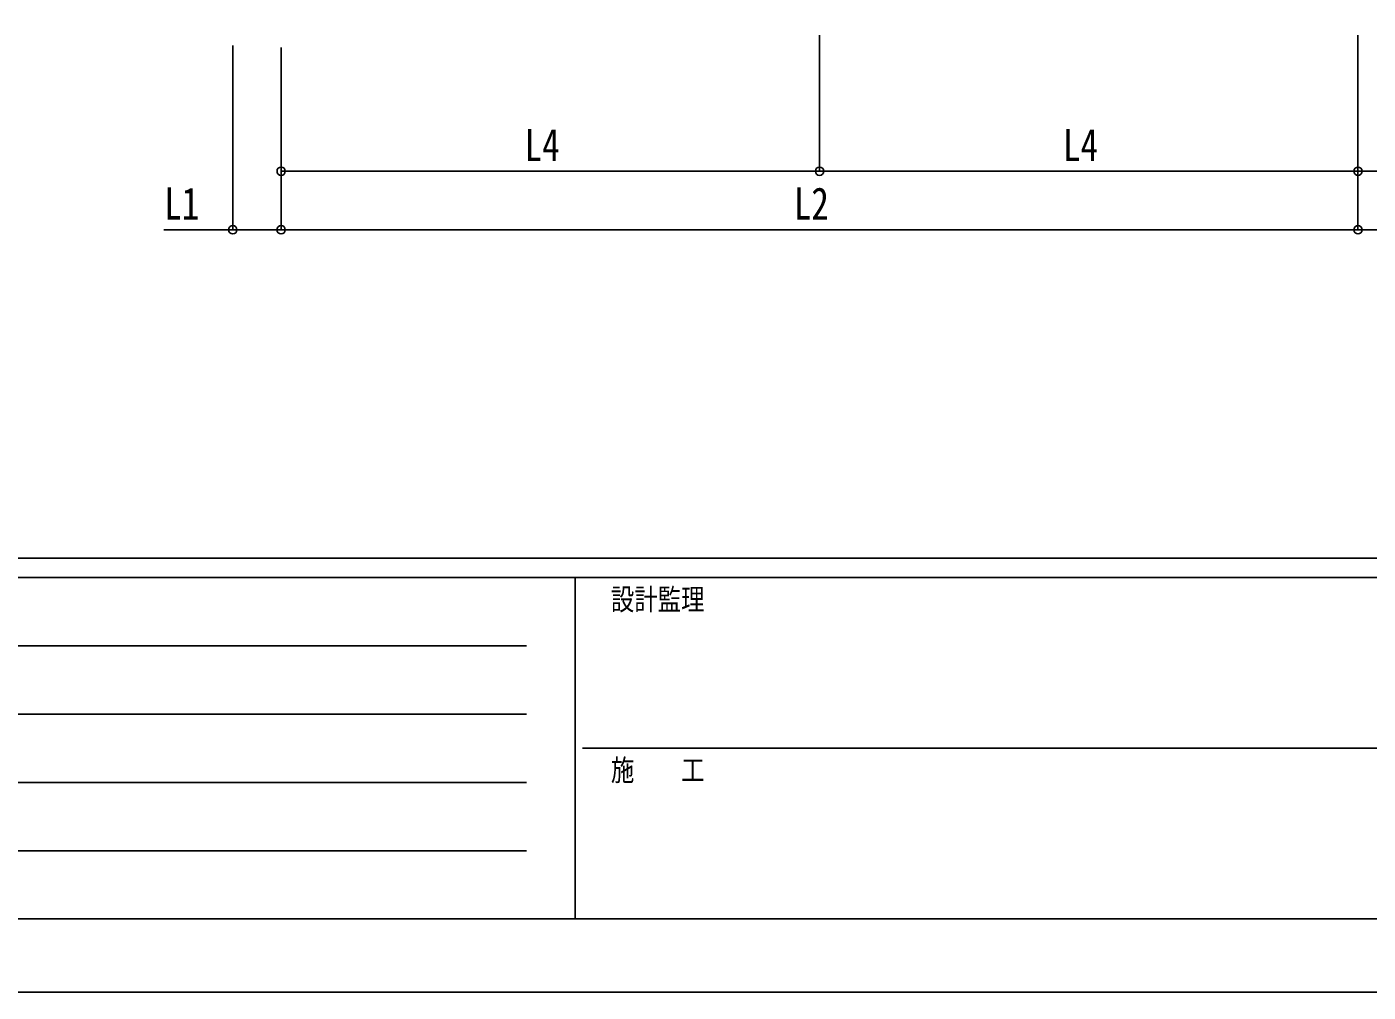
# Model space of a CAD drawing. Units: millimetres, scale not verified. Extents: x -10512 to 10512, y -7425 to 7425.
# Drawn here: x -4668 to -1230, y -7425 to -4951 of the extents above; entities that cross this region are included whole.
import ezdxf
from ezdxf.enums import TextEntityAlignment as Align

# ---------------------------------------------------------------- set-up
doc = ezdxf.new("R2010")
doc.units = ezdxf.units.MM
doc.header["$LTSCALE"] = 30
doc.layers.add('0-6_YKK_D', color=6, linetype='Continuous')
doc.layers.add('0-7_YKK_ZWAK', color=7, linetype='Continuous')
doc.styles.add('ＭＳ ゴシック', font='')
doc.styles.get('ＭＳ ゴシック').set_extended_font_data('MS Gothic')

msp = doc.modelspace()

# ---------------------------------------------------------------- linework, layer by layer
at = {"layer": '0-6_YKK_D'}
for p, q in [((-2635.92, -4972.77), (-2635.92, -5322.38)), ((-1255.91, -4972.77), (-1255.91, -5322.38)), ((-4139.92, -4999.19), (-4139.92, -5472.38)), ((-4015.92, -5004.28), (-4015.92, -5472.38)), ((-4015.92, -5004.28), (-4015.92, -5322.38)), ((-2635.92, -5004.28), (-2635.92, -5322.38)), ((-1255.92, -5004.28), (-1255.92, -5322.38)), ((-4015.92, -5154.28), (-4015.92, -5472.38)), ((-1255.92, -5122.77), (-1255.92, -5472.38)), ((-1255.92, -5122.77), (-1255.92, -5472.38)), ((-4015.92, -5321.38), (-2635.92, -5321.38)), ((-2635.92, -5321.38), (-1255.91, -5321.38)), ((-1255.92, -5321.38), (124.08, -5321.38)), ((-4015.92, -5471.38), (-1255.92, -5471.38)), ((-1255.92, -5471.38), (1504.08, -5471.38))]:
    msp.add_line(p, q, dxfattribs=at)
msp.add_lwpolyline([(-4015.92, -5471.38), (-4139.92, -5471.38), (-4317.02, -5471.38)], dxfattribs=at)
for centre in [(-4015.92, -5321.38), (-2635.92, -5321.38), (-2635.92, -5321.38), (-1255.92, -5321.38), (-1255.91, -5321.38), (-4139.92, -5471.38), (-4015.92, -5471.38), (-4015.92, -5471.38), (-1255.92, -5471.38), (-1255.92, -5471.38)]:
    msp.add_circle(centre, 10.62, dxfattribs=at)
at = {"layer": '0-7_YKK_ZWAK'}
for p, q in [((9737.55, -6312.5), (-9762.45, -6312.5)), ((-3262.45, -6362.5), (-9762.45, -6362.5)), ((-3262.45, -6362.5), (-3262.45, -7237.5)), ((-12.45, -6362.5), (-3262.45, -6362.5)), ((-9656.2, -6537.5), (-3387.45, -6537.5)), ((-9656.2, -6712.5), (-3387.45, -6712.5)), ((-3243.7, -6800), (-12.45, -6800)), ((-9656.2, -6887.5), (-3387.45, -6887.5)), ((-9656.2, -7062.5), (-3387.45, -7062.5)), ((-9762.45, -7237.5), (-3262.45, -7237.5)), ((-3262.45, -7237.5), (-12.45, -7237.5))]:
    msp.add_line(p, q, dxfattribs=at)
msp.add_lwpolyline([(-10512.5, -7425), (10512.5, -7425), (10512.5, 7425), (-10512.5, 7425)], close=True, dxfattribs=at)

# ---------------------------------------------------------------- texts
at = {"layer": '0-6_YKK_D', "style": 'ＭＳ ゴシック', "width": 0.8}
for s, p in [('L4', (-3391.92, -5320.08)), ('L4', (-2011.91, -5320.08)), ('L1', (-4315.72, -5470.08)), ('L2', (-2701.92, -5470.08))]:
    msp.add_text(s, height=82.48, dxfattribs=at).set_placement(p, align=Align.BOTTOM_LEFT)
at = {"layer": '0-7_YKK_ZWAK', "style": 'ＭＳ ゴシック', "width": 0.8}
for s, p in [('設計監理', (-3170.78, -6462.5)), ('施\u3000\u3000工', (-3170.78, -6900))]:
    msp.add_text(s, height=54.99, dxfattribs=at).set_placement(p, align=Align.BOTTOM_LEFT)

doc.saveas('drawing.dxf')
